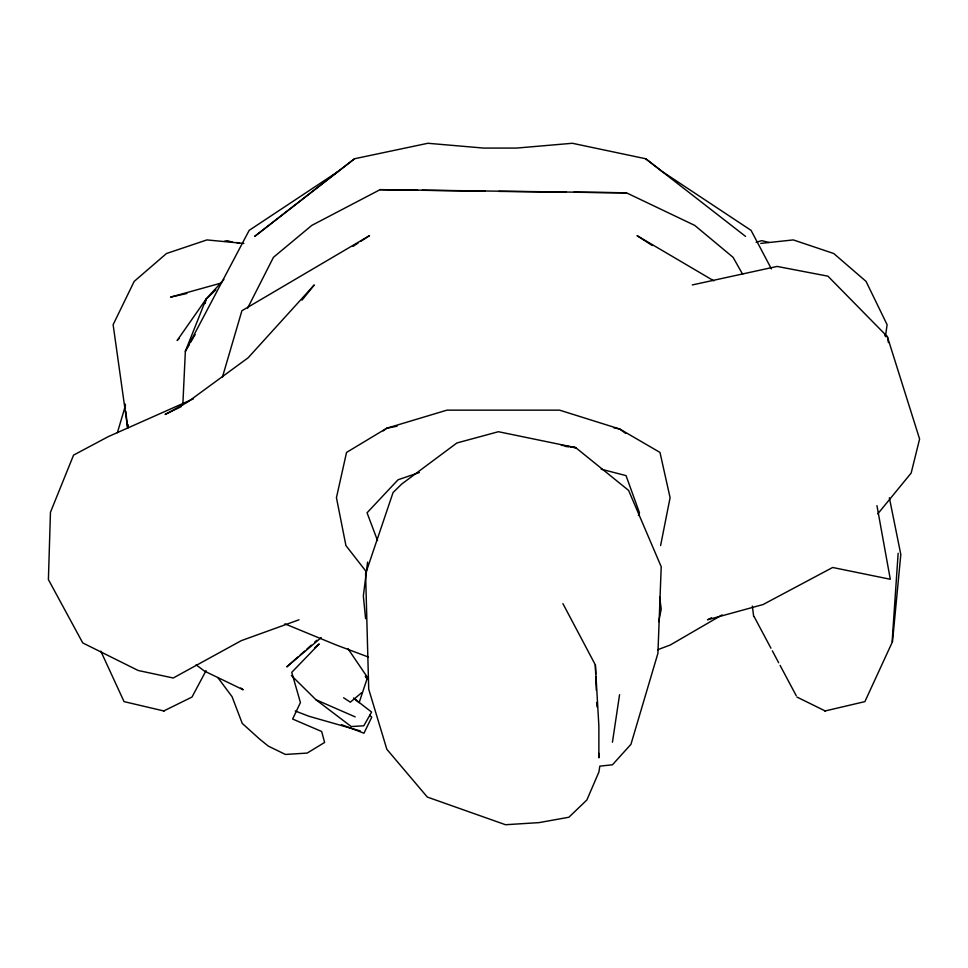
<?xml version="1.0" encoding="UTF-8"?>
<svg xmlns="http://www.w3.org/2000/svg" width="968" height="968" viewBox="0 0 968 968"><rect width="100%" height="100%" fill="white"/><g stroke="black" fill="none" stroke-linecap="round" stroke-linejoin="round"><path stroke-width="1.45" d="M182.831 404.805L185.36 351.287L206.075 299.136L223.874 279.534M892.133 641.639L898.147 553.273M367.61 562.093L363.339 595.937L365.589 618.673M885.418 336.646L887.099 324.691L866.045 281.398L833.75 253.519L793.3 239.919L760.763 243.404M612.441 742.238L619.568 694.673M658.736 621.686L661.217 609.041L659.668 597.159M660.6 545.577L670.086 497.673L659.982 452.419L619.786 429.042L559.601 410.154L446.926 410.154L386.74 428.231L346.544 452.419L336.44 497.673L345.927 545.577L366.376 571.822M205.119 303.541L206.075 299.136L215.888 289.807M222.386 377.266L241.903 310.74L369.486 235.647L360.653 241.395M117.394 432.66L125.537 405.229M365.577 676.172L367.066 678.774L359.14 702.659L354.627 698.993M638.42 515.569L639.461 512.786L626.042 475.615L601.188 469.19M247.639 308.102L273.448 257.319L311.769 225.411L380.085 189.655L626.441 192.813L694.758 225.411L733.078 257.319L742.65 274.271M206.063 670.655L191.991 697.057L163.604 711.032M189.147 344.838L185.36 351.287L249.175 230.36L338.147 171.445L354.542 158.752L427.892 143.276L483.673 148.08L516.561 148.08L572.342 143.276L645.692 158.752L662.076 171.445L751.059 230.36L771.399 268.898M190.66 342.249L195.197 334.504M206.075 299.136L177.144 340.518L179.249 338.352M302.004 300.165L314.237 284.943L248.098 357.821L187.272 402.325L165.08 414.473L181.185 406.657M877.782 513.863L911.166 473.025L919.6 439.024L887.366 336.646L827.93 276.17L777.086 266.43L692.289 284.943M297.902 657.006L286.758 666.879L321.219 637.597M300.141 655.034L304.593 651.089M306.832 649.117L311.285 645.16M314.636 642.195L316.863 640.223M314.661 647.774L319.186 643.926L291.743 672.349L300.419 702.562L292.638 719.043L321.654 731.493L324.619 742.432L307.171 753.08L285.415 754.447L268.305 746.11L259.509 738.983L242.242 723.399L232.078 696.706L217.812 677.552M361.705 692.677L350.319 702.175L343.616 697.783M338.147 171.445L254.693 236.386L354.542 158.752M383.195 430.917L386.74 428.231L397.025 426.21M353.078 246.32L358.124 243.028M722.067 614.91L670.328 644.978L657.708 649.71M711.553 617.765L707.523 619.786L763.062 604.54L832.661 567.478L890.294 579.263L876.96 505.659M193.455 398.804L108.029 436.749L73.568 455.117L50.457 512.278L48.4 579.578L82.752 642.921L138.17 670.485L173.236 677.999L241.298 640.647L299.003 619.786M419.362 472.517L398.029 479.789L367.066 512.786L377.508 540.543M756.117 242.29L761.78 240.645L768.919 242.436M221.587 282.946L170.61 297.115L186.848 293.498M224.31 241.359L227.165 240.645L232.828 242.29M824.809 711.032L864.896 701.619L892.508 641.639L900.809 554.458L889.35 497.746M566.353 192.148L498.762 191.386M573.867 192.233L626.441 192.813M380.085 189.655L417.631 190.2M422.145 190.273L485.234 191.192M243.851 243.464L206.922 239.919L166.484 253.519L134.189 281.398L113.123 324.691L127.619 427.735L125.779 411.255M565.385 446.393L568.349 446.756M571.314 447.119L575.766 447.664L628.619 490.425L661.217 566.752L657.913 653.327L630.942 744.332L612.454 764.793L599.821 766.148L598.902 772.028L586.874 799.979L568.906 817.234L539.031 822.619L505.514 824.724L427.311 797.063L386.837 749.28L368.711 689.155L365.601 573.734L393.056 492.555L401.708 484.048L456.908 442.969L498.411 431.716L575.766 447.664L561.246 445.219M613.906 427.832L619.786 429.042L625.691 433.398M164.137 711.032L124.049 701.619L100.829 651.186M360.386 730.949L309.07 716.308L295.252 710.984M236.603 242.496L239.471 243.404M368.445 657.066L336.199 644.978L284.882 623.852M341.414 724.596L363.956 733.212L371.748 717.167L369.691 715.243M291.428 675.555L315.967 699.755L355.183 716.877M796.954 697.057L825.353 711.032M884.837 335.182L887.366 336.646L888.406 342.575M713.852 280.853L637.041 235.647L652.19 245.497M240.79 688.042L243.21 689.785L204.514 671.114L196.093 664.822M315.967 699.755L351.215 726.545L363.799 725.794L371.591 712.085L353.501 698.037M645.692 158.752L745.541 236.386M365.323 676.414L367.066 678.774M347.875 648.56L367.84 677.915M754.06 616.519L770.939 648.209M772.343 650.847L778.671 662.729M780.075 665.367L796.253 695.738M562.916 603.657L595.356 664.907L598.865 725.903L598.889 757.823L598.72 753.334M752.354 606.077L753.673 616.519M124.908 403.777L125.429 408.266M595.356 664.907L595.695 673.897M595.804 676.886L596.324 690.378M596.772 702.369L596.953 706.87M128.187 424.746L128.212 427.735"/></g></svg>
